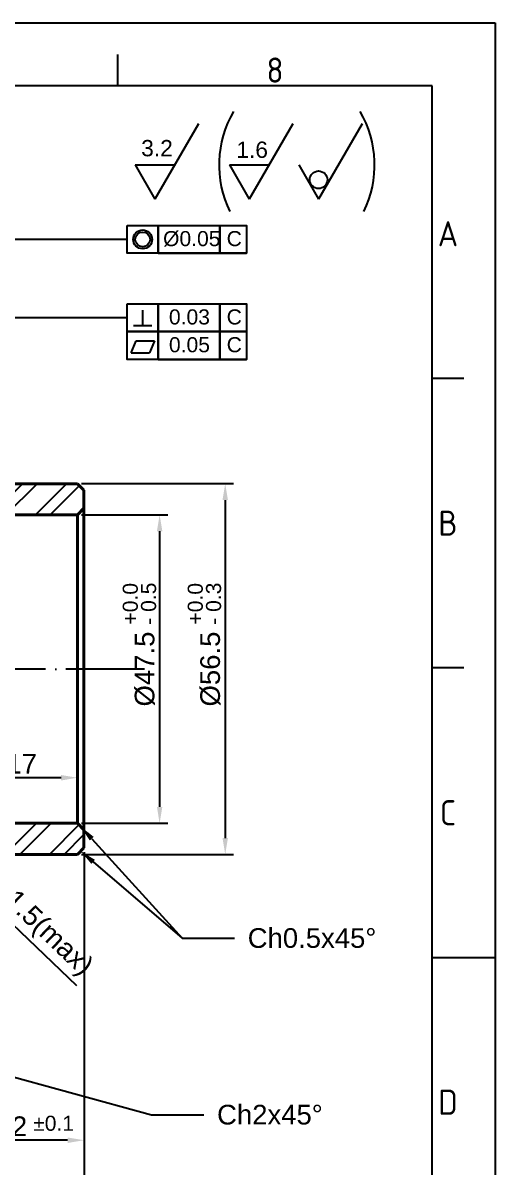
# Model space of a CAD drawing. Header units: millimetres. Extents: x 2452 to 2855, y 1106 to 1391.
# Drawn here: x 2782.7 to 2854.7, y 1217 to 1391.3 of the extents above; entities that cross this region are included whole.
import ezdxf
from ezdxf import colors
from ezdxf.entities.mleader import LeaderData, LeaderLine
from ezdxf.enums import TextEntityAlignment as Align
from ezdxf.math import Vec2, Vec3

# ---------------------------------------------------------------- set-up
doc = ezdxf.new("R2010")
doc.units = ezdxf.units.MM
doc.linetypes.add('ACAD_ISO04W100', pattern=[30, 24, -3, 0, -3])
doc.linetypes.add('ACAD_ISO05W100', pattern=[33, 24, -3, 0, -3, 0, -3])
for name, color, linetype, lineweight in [('AM_0', 7, 'Continuous', 40), ('AM_4', 1, 'ACAD_ISO04W100', 25), ('AM_5', 3, 'Continuous', 25), ('AM_BOR', 2, 'ACAD_ISO05W100', 35)]:
    doc.layers.add(name, color=color, linetype=linetype, lineweight=lineweight)
doc.styles.add('ACISOTS', font='isocp.shx', dxfattribs={"height": 1})
doc.styles.get("Standard").update_dxf_attribs({"font": 'arial.ttf'})
doc.dimstyles.new('ISO-25', dxfattribs={"dimtxt": 3, "dimasz": 2.5, "dimexe": 1.25, "dimexo": 0.625, "dimtad": 1, "dimtxsty": 'Standard', "dimcen": 2.5, "dimadec": 0, "dimazin": 0, "dimtfac": 1, "dimtmove": 0, "dimatfit": 3, "dimfxl": 1, "dimarcsym": 0})

# ---------------------------------------------------------------- blocks, each defined once
blk = doc.blocks.new('A3 ZTL')
for p, q in [((401.17, 280.82), (19.57, 280.82)), ((401.17, 9.78), (401.17, 280.82))]:
    blk.add_line(p, q)
at = {"layer": 'AM_BOR', "color": 135, "linetype": 'Continuous', "lineweight": 25}
for p, q in [((0, 290.61), (410.96, 290.61)), ((410.96, 290.61), (410.96, 0))]:
    blk.add_line(p, q, dxfattribs=at)
at = {"layer": 'AM_BOR', "color": 135, "lineweight": 25}
for p, q in [((352.25, 280.82), (352.25, 285.71)), ((406.07, 235.32), (401.17, 235.32)), ((406.07, 190.31), (401.17, 190.31)), ((401.17, 145.3), (410.96, 145.3))]:
    blk.add_line(p, q, dxfattribs=at)
at = {"layer": 'AM_BOR', "color": 135, "lineweight": 25, "style": 'ACISOTS'}
for s, p in [('8', (376.71, 283.27)), ('A', (403.62, 257.83)), ('B', (403.62, 212.82)), ('C', (403.62, 167.81)), ('D', (403.62, 122.8))]:
    blk.add_text(s, height=3.91, dxfattribs=at).set_placement(p, align=Align.MIDDLE)
blk = doc.blocks.new('*D46')
at = {"layer": 'AM_5', "color": 0, "lineweight": -2, "transparency": 16777216}
for p, q in [((2585.79, 1363.27), (2585.79, 1364.92)), ((2515.38, 1292.86), (2513.72, 1292.86))]:
    blk.add_line(p, q, dxfattribs=at)
blk.add_arc((2585.79, 1292.86), 70.82, 92.0227, 177.9773, dxfattribs=at)
at = {"layer": 'AM_5', "color": 0, "transparency": 16777216}
for points in [[(2583.28, 1364.05), (2583.3, 1363.21), (2585.79, 1363.67)], [(2515.43, 1295.35), (2514.6, 1295.36), (2514.97, 1292.86)]]:
    blk.add_solid(points, dxfattribs=at)
at = {"layer": 'Defpoints', "color": 0, "transparency": 16777216}
for p in [(2585.79, 1362.64), (2550.38, 1354.19), (2516, 1292.86), (2801.26, 1292.86), (2585.79, 1223.07)]:
    blk.add_point(p, dxfattribs=at)
at = {"layer": 'AM_5', "color": 0, "transparency": 16777216, "insert": (2533.88, 1344.76), "char_height": 3, "attachment_point": 5, "rotation": 45}
blk.add_mtext('(4x) 90%%d', dxfattribs=at)
blk = doc.blocks.new('*D54')
at = {"layer": 'AM_5', "color": 0, "lineweight": -2, "transparency": 16777216}
for p, q in [((2791.66, 1316.36), (2804.82, 1316.36)), ((2803.57, 1313.86), (2803.57, 1271.86)), ((2791.66, 1269.36), (2804.82, 1269.36))]:
    blk.add_line(p, q, dxfattribs=at)
at = {"layer": 'AM_5', "color": 0, "transparency": 16777216}
for points in [[(2803.16, 1313.86), (2803.99, 1313.86), (2803.57, 1316.36)], [(2803.16, 1271.86), (2803.99, 1271.86), (2803.57, 1269.36)]]:
    blk.add_solid(points, dxfattribs=at)
at = {"layer": 'Defpoints', "color": 0, "transparency": 16777216}
for p in [(2791.04, 1316.36), (2791.04, 1269.36), (2803.57, 1269.36)]:
    blk.add_point(p, dxfattribs=at)
at = {"layer": 'AM_5', "color": 0, "transparency": 16777216, "insert": (2801.33, 1292.86), "char_height": 3, "attachment_point": 5, "rotation": 90}
blk.add_mtext('%%c47.5', dxfattribs=at)
blk = doc.blocks.new('*D55')
at = {"layer": 'AM_5', "color": 0, "lineweight": -2, "transparency": 16777216}
for p, q in [((2791.66, 1321.11), (2814.83, 1321.11)), ((2813.58, 1318.61), (2813.58, 1267.11)), ((2791.66, 1264.61), (2814.83, 1264.61))]:
    blk.add_line(p, q, dxfattribs=at)
at = {"layer": 'AM_5', "color": 0, "transparency": 16777216}
for points in [[(2813.16, 1318.61), (2813.99, 1318.61), (2813.58, 1321.11)], [(2813.16, 1267.11), (2813.99, 1267.11), (2813.58, 1264.61)]]:
    blk.add_solid(points, dxfattribs=at)
at = {"layer": 'Defpoints', "color": 0, "transparency": 16777216}
for p in [(2791.04, 1321.11), (2791.04, 1264.61), (2813.58, 1264.61)]:
    blk.add_point(p, dxfattribs=at)
at = {"layer": 'AM_5', "color": 0, "transparency": 16777216, "insert": (2811.33, 1292.86), "char_height": 3, "attachment_point": 5, "rotation": 90}
blk.add_mtext('%%C56.5', dxfattribs=at)
blk = doc.blocks.new('*D56')
at = {"layer": 'AM_5', "color": 0, "lineweight": -2, "transparency": 16777216}
for p, q in [((2792.04, 1264.98), (2792.04, 1219.81)), ((2770.04, 1234.73), (2770.04, 1219.81)), ((2789.54, 1221.06), (2772.54, 1221.06))]:
    blk.add_line(p, q, dxfattribs=at)
at = {"layer": 'AM_5', "color": 0, "transparency": 16777216}
for points in [[(2772.54, 1221.48), (2772.54, 1220.64), (2770.04, 1221.06)], [(2789.54, 1221.48), (2789.54, 1220.64), (2792.04, 1221.06)]]:
    blk.add_solid(points, dxfattribs=at)
at = {"layer": 'Defpoints', "color": 0, "transparency": 16777216}
for p in [(2792.04, 1265.61), (2770.04, 1235.36), (2770.04, 1221.06)]:
    blk.add_point(p, dxfattribs=at)
at = {"layer": 'AM_5', "color": 0, "transparency": 16777216, "insert": (2781.04, 1223.19), "char_height": 3, "attachment_point": 5}
blk.add_mtext('22', dxfattribs=at)
blk = doc.blocks.new('*D58')
at = {"layer": 'AM_5', "color": 0, "lineweight": -2, "transparency": 16777216}
for p, q in [((2714.04, 1275.73), (2714.04, 1205.95)), ((2792.04, 1264.98), (2792.04, 1205.95)), ((2716.54, 1207.2), (2789.54, 1207.2))]:
    blk.add_line(p, q, dxfattribs=at)
at = {"layer": 'AM_5', "color": 0, "transparency": 16777216}
for points in [[(2716.54, 1207.62), (2716.54, 1206.79), (2714.04, 1207.2)], [(2789.54, 1207.62), (2789.54, 1206.79), (2792.04, 1207.2)]]:
    blk.add_solid(points, dxfattribs=at)
at = {"layer": 'Defpoints', "color": 0, "transparency": 16777216}
for p in [(2714.04, 1276.36), (2792.04, 1265.61), (2792.04, 1207.2)]:
    blk.add_point(p, dxfattribs=at)
at = {"layer": 'AM_5', "color": 0, "transparency": 16777216, "insert": (2753.04, 1209.8), "char_height": 3, "attachment_point": 5}
blk.add_mtext('(78)', dxfattribs=at)
blk = doc.blocks.new('*D59')
at = {"layer": 'AM_5', "color": 0, "lineweight": -2, "transparency": 16777216}
for p, q in [((2774.04, 1278.39), (2774.04, 1275.05)), ((2791.04, 1278.39), (2791.04, 1275.05)), ((2788.54, 1276.3), (2776.54, 1276.3))]:
    blk.add_line(p, q, dxfattribs=at)
at = {"layer": 'AM_5', "color": 0, "transparency": 16777216}
for points in [[(2776.54, 1276.71), (2776.54, 1275.88), (2774.04, 1276.3)], [(2788.54, 1276.71), (2788.54, 1275.88), (2791.04, 1276.3)]]:
    blk.add_solid(points, dxfattribs=at)
at = {"layer": 'Defpoints', "color": 0, "transparency": 16777216}
for p in [(2774.04, 1279.02), (2791.04, 1279.02), (2774.04, 1276.3)]:
    blk.add_point(p, dxfattribs=at)
at = {"layer": 'AM_5', "color": 0, "transparency": 16777216, "insert": (2782.54, 1278.43), "char_height": 3, "attachment_point": 5}
blk.add_mtext('17', dxfattribs=at)
blk = doc.blocks.new('*D67')
at = {"layer": 'AM_5', "color": 0, "lineweight": -2, "transparency": 16777216}
for p, q in [((2771.54, 1263.11), (2772.62, 1262.07)), ((2790.96, 1244.6), (2774.43, 1260.35))]:
    blk.add_line(p, q, dxfattribs=at)
blk.add_arc((2771.54, 1263.11), 1.5, 268.6347, 66.1268, dxfattribs=at)
at = {"layer": 'AM_5', "color": 0, "transparency": 16777216}
blk.add_solid([(2774.72, 1260.65), (2774.15, 1260.04), (2772.62, 1262.07)], dxfattribs=at)
at = {"layer": 'Defpoints', "color": 0, "transparency": 16777216}
for p in [(2771.54, 1263.11), (2772.62, 1262.07)]:
    blk.add_point(p, dxfattribs=at)
at = {"layer": 'AM_5', "color": 0, "transparency": 16777216, "insert": (2785.39, 1253.48), "char_height": 3, "attachment_point": 5, "rotation": 316.3812}
blk.add_mtext('R1.5(max)', dxfattribs=at)

msp = doc.modelspace()

# ---------------------------------------------------------------- hatches: boundary and pattern name
at = {"layer": 'AM_5'}
h = msp.add_hatch(dxfattribs=at)
h.set_pattern_fill('ANSI32', color=256, scale=0.5)
h.paths.add_polyline_path([(2770.037, 1337.105), (2769.787, 1336.855), (2769.037, 1337.605), (2768.287, 1336.855), (2767.537, 1337.605), (2766.787, 1336.855), (2766.037, 1337.605), (2765.287, 1336.855), (2764.537, 1337.605), (2763.787, 1336.855), (2763.037, 1337.605), (2762.287, 1336.855), (2761.537, 1337.605), (2760.787, 1336.855), (2760.037, 1337.605), (2759.287, 1336.855), (2758.537, 1337.605), (2758.537, 1329.542, -0.3419987), (2757.037, 1327.605), (2756.537, 1327.105), (2756.537, 1325.855, -0.4142136), (2754.537, 1323.855), (2752.537, 1323.855), (2752.037, 1323.355), (2752.037, 1318.105, -0.4142136), (2750.037, 1316.105), (2748.537, 1316.105), (2748.037, 1315.605), (2748.037, 1311.855, -0.4142136), (2746.037, 1309.855), (2714.537, 1309.855), (2714.537, 1307.355), (2716.037, 1305.855), (2720.037, 1305.855), (2720.037, 1305.755), (2720.584, 1305.208), (2773.489, 1305.208), (2774.037, 1305.755), (2774.037, 1314.855, -0.4142136), (2775.537, 1316.355), (2791.037, 1316.355), (2792.037, 1317.355), (2792.037, 1320.105), (2791.037, 1321.105), (2771.537, 1321.105, -0.4142136), (2770.037, 1322.605)])
h.paths.add_polyline_path([(2792.037, 1265.605), (2792.037, 1268.355), (2791.037, 1269.355), (2775.537, 1269.355, -0.4142136), (2774.037, 1270.855), (2774.037, 1279.955), (2773.537, 1280.455), (2720.537, 1280.455), (2720.037, 1279.955), (2720.037, 1279.855), (2716.037, 1279.855), (2714.537, 1278.355), (2714.537, 1275.855), (2746.037, 1275.855, -0.4142136), (2748.037, 1273.855), (2748.037, 1270.105), (2748.537, 1269.605), (2750.037, 1269.605, -0.4142136), (2752.037, 1267.605), (2752.037, 1262.355), (2752.537, 1261.855), (2754.537, 1261.855, -0.4142136), (2756.537, 1259.855), (2756.537, 1258.605), (2757.037, 1258.105, -0.3419987), (2758.537, 1256.169), (2758.537, 1250.105), (2759.037, 1249.605), (2769.537, 1249.605), (2770.037, 1250.105), (2770.037, 1263.105, -0.4142136), (2771.537, 1264.605), (2791.037, 1264.605)])
h.paths.add_polyline_path([(2770.037, 1235.355), (2770.037, 1235.605), (2769.537, 1236.105), (2759.037, 1236.105), (2758.537, 1235.605), (2758.537, 1233.855), (2759.537, 1232.855), (2767.537, 1232.855)])
h.paths.add_polyline_path([(2767.537, 1352.855), (2759.537, 1352.855), (2758.537, 1351.855), (2758.537, 1348.105), (2759.287, 1348.855), (2760.037, 1348.105), (2760.787, 1348.855), (2761.537, 1348.105), (2762.287, 1348.855), (2763.037, 1348.105), (2763.787, 1348.855), (2764.537, 1348.105), (2765.287, 1348.855), (2766.037, 1348.105), (2766.787, 1348.855), (2767.537, 1348.105), (2768.287, 1348.855), (2769.037, 1348.105), (2769.787, 1348.855), (2770.037, 1348.605), (2770.037, 1350.355)])

# ---------------------------------------------------------------- linework, layer by layer
at = {"layer": 'AM_0'}
for p, q in [((2791.037, 1321.105), (2771.537, 1321.105)), ((2792.037, 1320.105), (2791.037, 1321.105)), ((2792.037, 1265.605), (2792.037, 1320.105)), ((2792.037, 1317.355), (2791.037, 1316.355)), ((2791.037, 1316.355), (2775.537, 1316.355)), ((2791.037, 1269.355), (2791.037, 1316.355)), ((2775.537, 1269.355), (2791.037, 1269.355)), ((2791.037, 1269.355), (2792.037, 1268.355)), ((2771.537, 1264.605), (2791.037, 1264.605)), ((2791.037, 1264.605), (2792.037, 1265.605))]:
    msp.add_line(p, q, dxfattribs=at)
at = {"layer": 'AM_4', "ltscale": 0.5}
msp.add_line((2801.265, 1292.855), (2516.004, 1292.855), dxfattribs=at)
at = {"layer": 'AM_5'}
for p, q in [((2809.488, 1375.955), (2802.849, 1364.455)), ((2823.867, 1375.955), (2817.228, 1364.455)), ((2834.44, 1375.955), (2827.8, 1364.455)), ((2799.831, 1369.682), (2805.867, 1369.682)), ((2799.831, 1369.682), (2802.849, 1364.455)), ((2814.21, 1369.682), (2820.246, 1369.682)), ((2814.21, 1369.682), (2817.228, 1364.455)), ((2824.782, 1369.682), (2827.8, 1364.455)), ((2798.626, 1358.33), (2773.222, 1358.33)), ((2803.348, 1356.213), (2812.766, 1356.213)), ((2812.766, 1356.213), (2816.841, 1356.213)), ((2798.626, 1346.397), (2770.037, 1346.397)), ((2800.976, 1347.56), (2800.976, 1345.221)), ((2799.587, 1345.221), (2802.366, 1345.221)), ((2799.227, 1341.024), (2800.013, 1342.881)), ((2800.013, 1342.881), (2802.8, 1342.881)), ((2802.8, 1342.881), (2802.014, 1341.024)), ((2803.348, 1344.28), (2812.766, 1344.28)), ((2812.766, 1344.28), (2816.841, 1344.28)), ((2799.227, 1341.024), (2802.014, 1341.024)), ((2803.348, 1340.045), (2812.766, 1340.045)), ((2812.766, 1340.045), (2816.841, 1340.045))]:
    msp.add_line(p, q, dxfattribs=at)
for points in [[(2798.626, 1360.447), (2803.348, 1360.447), (2803.348, 1356.213), (2798.626, 1356.213)], [(2803.348, 1360.447), (2812.766, 1360.447), (2812.766, 1356.213), (2803.348, 1356.213)], [(2812.766, 1360.447), (2816.841, 1360.447), (2816.841, 1356.213), (2812.766, 1356.213)], [(2798.626, 1348.514), (2803.348, 1348.514), (2803.348, 1344.28), (2798.626, 1344.28)], [(2803.348, 1348.514), (2812.766, 1348.514), (2812.766, 1344.28), (2803.348, 1344.28)], [(2812.766, 1348.514), (2816.841, 1348.514), (2816.841, 1344.28), (2812.766, 1344.28)], [(2798.626, 1344.28), (2803.348, 1344.28), (2803.348, 1340.045), (2798.626, 1340.045)], [(2803.348, 1344.28), (2812.766, 1344.28), (2812.766, 1340.045), (2803.348, 1340.045)], [(2812.766, 1344.28), (2816.841, 1344.28), (2816.841, 1340.045), (2812.766, 1340.045)]]:
    msp.add_lwpolyline(points, close=True, dxfattribs=at)
for centre, radius in [((2827.812, 1367.417), 1.338), ((2800.987, 1358.33), 1.441), ((2800.987, 1358.33), 1.125)]:
    msp.add_circle(centre, radius, dxfattribs=at)
for centre, start, end in [((2828.892, 1369.67), 149.81687, 205.95777), ((2820.106, 1369.67), 334.04223, 30.18313)]:
    msp.add_arc(centre, 16.253, start, end, dxfattribs=at)

# ---------------------------------------------------------------- block references
at = {"linetype": 'ByBlock', "lineweight": 0, "xscale": 0.9801000000000002, "yscale": 0.9801000000000002, "zscale": 0.9801000000000002}
msp.add_blockref('A3 ZTL', (2451.96, 1106.498), dxfattribs=at)

# ---------------------------------------------------------------- texts
at = {"layer": 'AM_5', "attachment_point": 1}
for s, insert, char_height in [('3.2', (2800.763, 1373.477), 2.484), ('1.6', (2815.272, 1373.237), 2.484), ('%%C0.05', (2804.101, 1359.6), 2.3), ('C', (2813.797, 1359.6), 2.3), (' 0.03', (2804.101, 1347.667), 2.3), ('C', (2813.797, 1347.667), 2.3), (' 0.05', (2804.101, 1343.432), 2.3), ('C', (2813.797, 1343.432), 2.3), ('%%P0.1', (2784.29, 1224.796), 2.3)]:
    msp.add_mtext_dynamic_manual_height_columns(s, width=18.23779, gutter_width=12.5, heights=[0], dxfattribs=dict(at, insert=insert, char_height=char_height))
at = {"layer": 'AM_5', "char_height": 2.3, "attachment_point": 1, "rotation": 90}
for s, insert in [('+0.0', (2797.943, 1299.635)), ('- 0.5', (2800.731, 1299.605)), ('+0.0', (2807.856, 1299.635)), ('- 0.3', (2810.644, 1299.605))]:
    msp.add_mtext_dynamic_manual_height_columns(s, width=18.23779, gutter_width=12.5, heights=[0], dxfattribs=dict(at, insert=insert))

# ---------------------------------------------------------------- dimensions: what is measured, and where the dimension line sits
at = {"layer": 'AM_5'}
dim = msp.add_angular_dim_2l(base=(2550.381, 1354.186), line1=((2801.265, 1292.855), (2516.004, 1292.855)), line2=((2585.79, 1362.642), (2585.79, 1223.069)), text='(4x) 90%%d', dimstyle='ISO-25', dxfattribs=at)
dim.commit()
dim.dimension.update_dxf_attribs({"geometry": '*D46', "text_midpoint": (2533.881, 1344.764)})
for base, p1, p2, text, picture, middle in [((2813.575, 1264.605), (2791.037, 1321.105), (2791.037, 1264.605), '%%C56.5', '*D55', (2811.335, 1292.855)), ((2803.573, 1269.355), (2791.037, 1316.355), (2791.037, 1269.355), '%%c47.5', '*D54', (2801.332, 1292.855))]:
    dim = msp.add_linear_dim(base=base, p1=p1, p2=p2, angle=90, text=text, dimstyle='ISO-25', dxfattribs=at)
    dim.commit()
    dim.dimension.update_dxf_attribs({"geometry": picture, "text_midpoint": middle})
for base, p1, p2, picture, middle in [((2774.037, 1276.297), (2791.037, 1279.015), (2774.037, 1279.015), '*D59', (2782.537, 1278.428)), ((2770.037, 1221.062), (2792.037, 1265.605), (2770.037, 1235.355), '*D56', (2781.037, 1223.193))]:
    dim = msp.add_linear_dim(base=base, p1=p1, p2=p2, dimstyle='ISO-25', dxfattribs=at)
    dim.commit()
    dim.dimension.update_dxf_attribs({"geometry": picture, "text_midpoint": middle})
dim = msp.add_linear_dim(base=(2792.037, 1207.204), p1=(2714.037, 1276.355), p2=(2792.037, 1265.605), text='(78)', dimstyle='ISO-25', dxfattribs=at)
dim.commit()
dim.dimension.update_dxf_attribs({"geometry": '*D58', "text_midpoint": (2753.037, 1209.795)})
dim = msp.add_radius_dim(center=(2771.537, 1263.105), mpoint=(2772.623, 1262.071), text='R1.5(max)', dimstyle='ISO-25', dxfattribs=at)
dim.commit()
dim.dimension.update_dxf_attribs({"geometry": '*D67', "text_midpoint": (2785.389, 1253.485)})

# ---------------------------------------------------------------- leaders
ml = msp.add_multileader_mtext('Standard', dxfattribs=at)
ml.set_content('', color=256)
ml.set_leader_properties()
ml.build(insert=Vec2(0, 0))
ml.multileader.update_dxf_attribs({"arrow_head_size": 2.5})
ctx = ml.context
ctx.base_point, ctx.char_height, ctx.arrow_head_size, ctx.plane_origin = Vec3(2815.008, 1251.847), 3, 2.5, Vec3(2791.537, 1268.855)
notes = []
notes.append((ctx, [(0, (1, 1, 0), (2807.008, 1251.847), (1, 0), 8, [(0, [(2791.537, 1268.855)], 0, [])])]))
ctx.mtext.insert, ctx.mtext.flow_direction = Vec3(2817.008, 1253.347), 5
ml = msp.add_multileader_mtext('Standard', dxfattribs=at)
ml.set_content('Ch0.5x45%%D', color=256)
ml.set_leader_properties()
ml.build(insert=Vec2(0, 0))
ml.multileader.update_dxf_attribs({"arrow_head_size": 2.5})
ctx = ml.context
ctx.base_point, ctx.char_height, ctx.arrow_head_size, ctx.plane_origin = Vec3(2815.008, 1251.847), 3, 2.5, Vec3(2791.537, 1265.105)
notes.append((ctx, [(0, (1, 1, 0), (2807.008, 1251.847), (1, 0), 8, [(0, [(2791.537, 1265.105)], 0, [])])]))
ctx.mtext.insert, ctx.mtext.flow_direction = Vec3(2817.008, 1253.373), 5
ml = msp.add_multileader_mtext('Standard', dxfattribs=at)
ml.set_content('Ch2x45%%D', color=256)
ml.set_leader_properties()
ml.build(insert=Vec2(0, 0))
ml.multileader.update_dxf_attribs({"arrow_head_size": 2.5})
ctx = ml.context
ctx.base_point, ctx.char_height, ctx.arrow_head_size, ctx.plane_origin = Vec3(2810.334, 1224.933), 3, 2.5, Vec3(2768.787, 1234.105)
notes.append((ctx, [(0, (1, 1, 0), (2802.334, 1224.933), (1, 0), 8, [(0, [(2768.787, 1234.105)], 0, [])])]))
ctx.mtext.insert, ctx.mtext.flow_direction = Vec3(2812.334, 1226.459), 5
for ctx, leaders in notes:
    for number, flags, end, landing, length, lines in leaders:
        leader = LeaderData()
        leader.index, (leader.has_last_leader_line, leader.has_dogleg_vector, leader.attachment_direction) = number, flags
        leader.last_leader_point, leader.dogleg_vector, leader.dogleg_length = Vec3(end), Vec3(landing), length
        for number, points, colour, breaks in lines:
            line = LeaderLine()
            line.index, line.vertices, line.color, line.breaks = number, Vec3.list(points), colors.encode_raw_color(colour), breaks
            leader.lines.append(line)
        ctx.leaders.append(leader)

doc.saveas('drawing.dxf')
